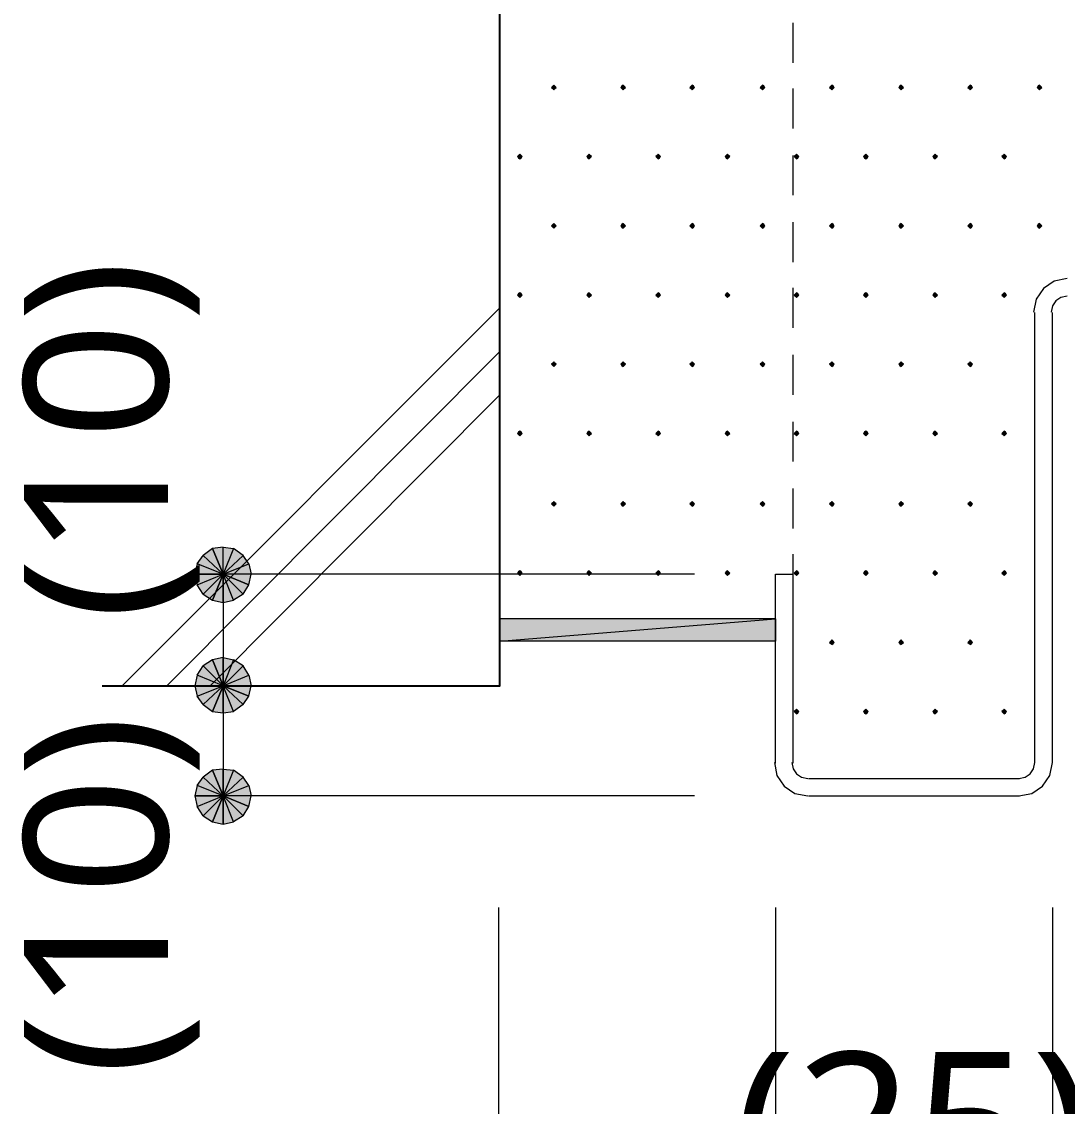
# Model space of a CAD drawing. Header units: millimetres. Extents: x 0 to 420, y 0 to 297.
# Drawn here: x 213.94 to 232.81, y 200.35 to 219.92 of the extents above; entities that cross this region are included whole.
import ezdxf
from ezdxf.enums import TextEntityAlignment as Align

# ---------------------------------------------------------------- set-up
doc = ezdxf.new("R2010")
doc.units = ezdxf.units.MM
doc.styles.add('kst32b', font='NotoSansJP-Variable.ttf')

msp = doc.modelspace()

# ---------------------------------------------------------------- hatches: boundary and pattern name
for points in [[(223.541, 218.779), (223.52, 218.757), (223.499, 218.736), (223.52, 218.715), (223.541, 218.694), (223.562, 218.715), (223.584, 218.736), (223.562, 218.757), (223.541, 218.779)], [(224.79, 218.779), (224.769, 218.757), (224.748, 218.736), (224.769, 218.715), (224.79, 218.694), (224.811, 218.715), (224.832, 218.736), (224.811, 218.757), (224.79, 218.779)], [(226.039, 218.779), (226.018, 218.757), (225.996, 218.736), (226.018, 218.715), (226.039, 218.694), (226.06, 218.715), (226.081, 218.736), (226.06, 218.757), (226.039, 218.779)], [(227.309, 218.779), (227.288, 218.757), (227.267, 218.736), (227.288, 218.715), (227.309, 218.694), (227.33, 218.715), (227.351, 218.736), (227.33, 218.757), (227.309, 218.779)], [(228.558, 218.779), (228.537, 218.757), (228.515, 218.736), (228.537, 218.715), (228.558, 218.694), (228.579, 218.715), (228.6, 218.736), (228.579, 218.757), (228.558, 218.779)], [(229.806, 218.779), (229.785, 218.757), (229.764, 218.736), (229.785, 218.715), (229.806, 218.694), (229.828, 218.715), (229.849, 218.736), (229.828, 218.757), (229.806, 218.779)], [(231.055, 218.779), (231.034, 218.757), (231.013, 218.736), (231.034, 218.715), (231.055, 218.694), (231.077, 218.715), (231.098, 218.736), (231.077, 218.757), (231.055, 218.779)], [(232.304, 218.779), (232.283, 218.757), (232.262, 218.736), (232.283, 218.715), (232.304, 218.694), (232.325, 218.715), (232.346, 218.736), (232.325, 218.757), (232.304, 218.779)], [(222.927, 217.53), (222.906, 217.509), (222.885, 217.487), (222.906, 217.466), (222.927, 217.445), (222.949, 217.466), (222.97, 217.487), (222.949, 217.509), (222.927, 217.53)], [(224.176, 217.53), (224.155, 217.509), (224.134, 217.487), (224.155, 217.466), (224.176, 217.445), (224.197, 217.466), (224.219, 217.487), (224.197, 217.509), (224.176, 217.53)], [(225.425, 217.53), (225.404, 217.509), (225.383, 217.487), (225.404, 217.466), (225.425, 217.445), (225.446, 217.466), (225.467, 217.487), (225.446, 217.509), (225.425, 217.53)], [(226.674, 217.53), (226.653, 217.509), (226.631, 217.487), (226.653, 217.466), (226.674, 217.445), (226.695, 217.466), (226.716, 217.487), (226.695, 217.509), (226.674, 217.53)], [(227.923, 217.53), (227.902, 217.509), (227.88, 217.487), (227.902, 217.466), (227.923, 217.445), (227.944, 217.466), (227.965, 217.487), (227.944, 217.509), (227.923, 217.53)], [(229.171, 217.53), (229.15, 217.509), (229.129, 217.487), (229.15, 217.466), (229.171, 217.445), (229.193, 217.466), (229.214, 217.487), (229.193, 217.509), (229.171, 217.53)], [(230.42, 217.53), (230.399, 217.509), (230.378, 217.487), (230.399, 217.466), (230.42, 217.445), (230.442, 217.466), (230.463, 217.487), (230.442, 217.509), (230.42, 217.53)], [(231.669, 217.53), (231.648, 217.509), (231.627, 217.487), (231.648, 217.466), (231.669, 217.445), (231.69, 217.466), (231.712, 217.487), (231.69, 217.509), (231.669, 217.53)], [(223.541, 216.281), (223.52, 216.26), (223.499, 216.239), (223.52, 216.217), (223.541, 216.196), (223.562, 216.217), (223.584, 216.239), (223.562, 216.26), (223.541, 216.281)], [(224.79, 216.281), (224.769, 216.26), (224.748, 216.239), (224.769, 216.217), (224.79, 216.196), (224.811, 216.217), (224.832, 216.239), (224.811, 216.26), (224.79, 216.281)], [(226.039, 216.281), (226.018, 216.26), (225.996, 216.239), (226.018, 216.217), (226.039, 216.196), (226.06, 216.217), (226.081, 216.239), (226.06, 216.26), (226.039, 216.281)], [(227.309, 216.281), (227.288, 216.26), (227.267, 216.239), (227.288, 216.217), (227.309, 216.196), (227.33, 216.217), (227.351, 216.239), (227.33, 216.26), (227.309, 216.281)], [(228.558, 216.281), (228.537, 216.26), (228.515, 216.239), (228.537, 216.217), (228.558, 216.196), (228.579, 216.217), (228.6, 216.239), (228.579, 216.26), (228.558, 216.281)], [(229.806, 216.281), (229.785, 216.26), (229.764, 216.239), (229.785, 216.217), (229.806, 216.196), (229.828, 216.217), (229.849, 216.239), (229.828, 216.26), (229.806, 216.281)], [(231.055, 216.281), (231.034, 216.26), (231.013, 216.239), (231.034, 216.217), (231.055, 216.196), (231.077, 216.217), (231.098, 216.239), (231.077, 216.26), (231.055, 216.281)], [(232.304, 216.281), (232.283, 216.26), (232.262, 216.239), (232.283, 216.217), (232.304, 216.196), (232.325, 216.217), (232.346, 216.239), (232.325, 216.26), (232.304, 216.281)], [(222.927, 215.032), (222.906, 215.011), (222.885, 214.99), (222.906, 214.969), (222.927, 214.947), (222.949, 214.969), (222.97, 214.99), (222.949, 215.011), (222.927, 215.032)], [(224.176, 215.032), (224.155, 215.011), (224.134, 214.99), (224.155, 214.969), (224.176, 214.947), (224.197, 214.969), (224.219, 214.99), (224.197, 215.011), (224.176, 215.032)], [(225.425, 215.032), (225.404, 215.011), (225.383, 214.99), (225.404, 214.969), (225.425, 214.947), (225.446, 214.969), (225.467, 214.99), (225.446, 215.011), (225.425, 215.032)], [(226.674, 215.032), (226.653, 215.011), (226.631, 214.99), (226.653, 214.969), (226.674, 214.947), (226.695, 214.969), (226.716, 214.99), (226.695, 215.011), (226.674, 215.032)], [(227.923, 215.032), (227.902, 215.011), (227.88, 214.99), (227.902, 214.969), (227.923, 214.947), (227.944, 214.969), (227.965, 214.99), (227.944, 215.011), (227.923, 215.032)], [(229.171, 215.032), (229.15, 215.011), (229.129, 214.99), (229.15, 214.969), (229.171, 214.947), (229.193, 214.969), (229.214, 214.99), (229.193, 215.011), (229.171, 215.032)], [(230.42, 215.032), (230.399, 215.011), (230.378, 214.99), (230.399, 214.969), (230.42, 214.947), (230.442, 214.969), (230.463, 214.99), (230.442, 215.011), (230.42, 215.032)], [(231.669, 215.032), (231.648, 215.011), (231.627, 214.99), (231.648, 214.969), (231.669, 214.947), (231.69, 214.969), (231.712, 214.99), (231.69, 215.011), (231.669, 215.032)], [(223.541, 213.783), (223.52, 213.762), (223.499, 213.741), (223.52, 213.72), (223.541, 213.699), (223.562, 213.72), (223.584, 213.741), (223.562, 213.762), (223.541, 213.783)], [(224.79, 213.783), (224.769, 213.762), (224.748, 213.741), (224.769, 213.72), (224.79, 213.699), (224.811, 213.72), (224.832, 213.741), (224.811, 213.762), (224.79, 213.783)], [(226.039, 213.783), (226.018, 213.762), (225.996, 213.741), (226.018, 213.72), (226.039, 213.699), (226.06, 213.72), (226.081, 213.741), (226.06, 213.762), (226.039, 213.783)], [(227.309, 213.783), (227.288, 213.762), (227.267, 213.741), (227.288, 213.72), (227.309, 213.699), (227.33, 213.72), (227.351, 213.741), (227.33, 213.762), (227.309, 213.783)], [(228.558, 213.783), (228.537, 213.762), (228.515, 213.741), (228.537, 213.72), (228.558, 213.699), (228.579, 213.72), (228.6, 213.741), (228.579, 213.762), (228.558, 213.783)], [(229.806, 213.783), (229.785, 213.762), (229.764, 213.741), (229.785, 213.72), (229.806, 213.699), (229.828, 213.72), (229.849, 213.741), (229.828, 213.762), (229.806, 213.783)], [(231.055, 213.783), (231.034, 213.762), (231.013, 213.741), (231.034, 213.72), (231.055, 213.699), (231.077, 213.72), (231.098, 213.741), (231.077, 213.762), (231.055, 213.783)], [(222.927, 212.534), (222.906, 212.513), (222.885, 212.492), (222.906, 212.471), (222.927, 212.45), (222.949, 212.471), (222.97, 212.492), (222.949, 212.513), (222.927, 212.534)], [(224.176, 212.534), (224.155, 212.513), (224.134, 212.492), (224.155, 212.471), (224.176, 212.45), (224.197, 212.471), (224.219, 212.492), (224.197, 212.513), (224.176, 212.534)], [(225.425, 212.534), (225.404, 212.513), (225.383, 212.492), (225.404, 212.471), (225.425, 212.45), (225.446, 212.471), (225.467, 212.492), (225.446, 212.513), (225.425, 212.534)], [(226.674, 212.534), (226.653, 212.513), (226.631, 212.492), (226.653, 212.471), (226.674, 212.45), (226.695, 212.471), (226.716, 212.492), (226.695, 212.513), (226.674, 212.534)], [(227.923, 212.534), (227.902, 212.513), (227.88, 212.492), (227.902, 212.471), (227.923, 212.45), (227.944, 212.471), (227.965, 212.492), (227.944, 212.513), (227.923, 212.534)], [(229.171, 212.534), (229.15, 212.513), (229.129, 212.492), (229.15, 212.471), (229.171, 212.45), (229.193, 212.471), (229.214, 212.492), (229.193, 212.513), (229.171, 212.534)], [(230.42, 212.534), (230.399, 212.513), (230.378, 212.492), (230.399, 212.471), (230.42, 212.45), (230.442, 212.471), (230.463, 212.492), (230.442, 212.513), (230.42, 212.534)], [(231.669, 212.534), (231.648, 212.513), (231.627, 212.492), (231.648, 212.471), (231.669, 212.45), (231.69, 212.471), (231.712, 212.492), (231.69, 212.513), (231.669, 212.534)], [(223.541, 211.264), (223.52, 211.243), (223.499, 211.222), (223.52, 211.201), (223.541, 211.18), (223.562, 211.201), (223.584, 211.222), (223.562, 211.243), (223.541, 211.264)], [(224.79, 211.264), (224.769, 211.243), (224.748, 211.222), (224.769, 211.201), (224.79, 211.18), (224.811, 211.201), (224.832, 211.222), (224.811, 211.243), (224.79, 211.264)], [(226.039, 211.264), (226.018, 211.243), (225.996, 211.222), (226.018, 211.201), (226.039, 211.18), (226.06, 211.201), (226.081, 211.222), (226.06, 211.243), (226.039, 211.264)], [(227.309, 211.264), (227.288, 211.243), (227.267, 211.222), (227.288, 211.201), (227.309, 211.18), (227.33, 211.201), (227.351, 211.222), (227.33, 211.243), (227.309, 211.264)], [(228.558, 211.264), (228.537, 211.243), (228.515, 211.222), (228.537, 211.201), (228.558, 211.18), (228.579, 211.201), (228.6, 211.222), (228.579, 211.243), (228.558, 211.264)], [(229.806, 211.264), (229.785, 211.243), (229.764, 211.222), (229.785, 211.201), (229.806, 211.18), (229.828, 211.201), (229.849, 211.222), (229.828, 211.243), (229.806, 211.264)], [(231.055, 211.264), (231.034, 211.243), (231.013, 211.222), (231.034, 211.201), (231.055, 211.18), (231.077, 211.201), (231.098, 211.222), (231.077, 211.243), (231.055, 211.264)], [(222.927, 210.016), (222.906, 209.995), (222.885, 209.973), (222.906, 209.952), (222.927, 209.931), (222.949, 209.952), (222.97, 209.973), (222.949, 209.995), (222.927, 210.016)], [(224.176, 210.016), (224.155, 209.995), (224.134, 209.973), (224.155, 209.952), (224.176, 209.931), (224.197, 209.952), (224.219, 209.973), (224.197, 209.995), (224.176, 210.016)], [(225.425, 210.016), (225.404, 209.995), (225.383, 209.973), (225.404, 209.952), (225.425, 209.931), (225.446, 209.952), (225.467, 209.973), (225.446, 209.995), (225.425, 210.016)], [(226.674, 210.016), (226.653, 209.995), (226.631, 209.973), (226.653, 209.952), (226.674, 209.931), (226.695, 209.952), (226.716, 209.973), (226.695, 209.995), (226.674, 210.016)], [(227.923, 210.016), (227.902, 209.995), (227.88, 209.973), (227.902, 209.952), (227.923, 209.931), (227.944, 209.952), (227.965, 209.973), (227.944, 209.995), (227.923, 210.016)], [(229.171, 210.016), (229.15, 209.995), (229.129, 209.973), (229.15, 209.952), (229.171, 209.931), (229.193, 209.952), (229.214, 209.973), (229.193, 209.995), (229.171, 210.016)], [(230.42, 210.016), (230.399, 209.995), (230.378, 209.973), (230.399, 209.952), (230.42, 209.931), (230.442, 209.952), (230.463, 209.973), (230.442, 209.995), (230.42, 210.016)], [(231.669, 210.016), (231.648, 209.995), (231.627, 209.973), (231.648, 209.952), (231.669, 209.931), (231.69, 209.952), (231.712, 209.973), (231.69, 209.995), (231.669, 210.016)], [(217.382, 209.487), (217.572, 209.444), (217.572, 209.952), (217.382, 209.487)], [(228.558, 208.767), (228.537, 208.746), (228.515, 208.724), (228.537, 208.703), (228.558, 208.682), (228.579, 208.703), (228.6, 208.724), (228.579, 208.746), (228.558, 208.767)], [(229.806, 208.767), (229.785, 208.746), (229.764, 208.724), (229.785, 208.703), (229.806, 208.682), (229.828, 208.703), (229.849, 208.724), (229.828, 208.746), (229.806, 208.767)], [(231.055, 208.767), (231.034, 208.746), (231.013, 208.724), (231.034, 208.703), (231.055, 208.682), (231.077, 208.703), (231.098, 208.724), (231.077, 208.746), (231.055, 208.767)], [(217.382, 207.476), (217.572, 207.454), (217.572, 207.941), (217.382, 207.476)], [(227.923, 207.518), (227.902, 207.497), (227.88, 207.476), (227.902, 207.454), (227.923, 207.433), (227.944, 207.454), (227.965, 207.476), (227.944, 207.497), (227.923, 207.518)], [(229.171, 207.518), (229.15, 207.497), (229.129, 207.476), (229.15, 207.454), (229.171, 207.433), (229.193, 207.454), (229.214, 207.476), (229.193, 207.497), (229.171, 207.518)], [(230.42, 207.518), (230.399, 207.497), (230.378, 207.476), (230.399, 207.454), (230.42, 207.433), (230.442, 207.454), (230.463, 207.476), (230.442, 207.497), (230.42, 207.518)], [(231.669, 207.518), (231.648, 207.497), (231.627, 207.476), (231.648, 207.454), (231.669, 207.433), (231.69, 207.454), (231.712, 207.476), (231.69, 207.497), (231.669, 207.518)], [(217.382, 205.486), (217.572, 205.444), (217.572, 205.952), (217.382, 205.486)]]:
    msp.add_hatch(color=7).paths.add_polyline_path(points)
h = msp.add_hatch(color=7)
h.paths.add_polyline_path([(217.382, 210.418), (217.212, 210.291), (217.572, 209.952), (217.382, 210.418)])
h.paths.add_polyline_path([(217.212, 210.291), (217.572, 209.952), (217.106, 210.143), (217.212, 210.291)])
h.paths.add_polyline_path([(217.572, 209.952), (217.106, 210.143), (217.064, 209.952), (217.572, 209.952)])
h = msp.add_hatch(color=7)
h.paths.add_polyline_path([(217.932, 210.291), (217.763, 210.418), (217.572, 209.952), (217.932, 210.291)])
h.paths.add_polyline_path([(217.763, 210.418), (217.572, 209.952), (217.572, 210.439), (217.763, 210.418)])
h.paths.add_polyline_path([(217.572, 209.952), (217.572, 210.439), (217.382, 210.418), (217.572, 209.952)])
h = msp.add_hatch(color=7)
h.paths.add_polyline_path([(218.038, 209.762), (218.08, 209.952), (217.572, 209.952), (218.038, 209.762)])
h.paths.add_polyline_path([(218.08, 209.952), (217.572, 209.952), (218.038, 210.143), (218.08, 209.952)])
h.paths.add_polyline_path([(217.572, 209.952), (218.038, 210.143), (217.932, 210.291), (217.572, 209.952)])
h = msp.add_hatch(color=7)
h.paths.add_polyline_path([(217.064, 209.952), (217.106, 209.762), (217.572, 209.952), (217.064, 209.952)])
h.paths.add_polyline_path([(217.106, 209.762), (217.572, 209.952), (217.212, 209.592), (217.106, 209.762)])
h.paths.add_polyline_path([(217.572, 209.952), (217.212, 209.592), (217.382, 209.487), (217.572, 209.952)])
h = msp.add_hatch(color=7)
h.paths.add_polyline_path([(217.572, 209.444), (217.763, 209.487), (217.572, 209.952), (217.572, 209.444)])
h.paths.add_polyline_path([(217.763, 209.487), (217.572, 209.952), (217.932, 209.592), (217.763, 209.487)])
h.paths.add_polyline_path([(217.572, 209.952), (217.932, 209.592), (218.038, 209.762), (217.572, 209.952)])
h = msp.add_hatch(color=7)
h.paths.add_polyline_path([(222.568, 209.148), (222.568, 208.746), (227.542, 209.148), (222.568, 209.148)])
h.paths.add_polyline_path([(222.568, 208.746), (227.542, 209.148), (227.542, 208.746), (222.568, 208.746)])
h = msp.add_hatch(color=7)
h.paths.add_polyline_path([(217.382, 208.407), (217.212, 208.301), (217.572, 207.941), (217.382, 208.407)])
h.paths.add_polyline_path([(217.212, 208.301), (217.572, 207.941), (217.106, 208.132), (217.212, 208.301)])
h.paths.add_polyline_path([(217.572, 207.941), (217.106, 208.132), (217.064, 207.941), (217.572, 207.941)])
h = msp.add_hatch(color=7)
h.paths.add_polyline_path([(217.932, 208.301), (217.763, 208.407), (217.572, 207.941), (217.932, 208.301)])
h.paths.add_polyline_path([(217.763, 208.407), (217.572, 207.941), (217.572, 208.449), (217.763, 208.407)])
h.paths.add_polyline_path([(217.572, 207.941), (217.572, 208.449), (217.382, 208.407), (217.572, 207.941)])
h = msp.add_hatch(color=7)
h.paths.add_polyline_path([(218.038, 207.751), (218.08, 207.941), (217.572, 207.941), (218.038, 207.751)])
h.paths.add_polyline_path([(218.08, 207.941), (217.572, 207.941), (218.038, 208.132), (218.08, 207.941)])
h.paths.add_polyline_path([(217.572, 207.941), (218.038, 208.132), (217.932, 208.301), (217.572, 207.941)])
h = msp.add_hatch(color=7)
h.paths.add_polyline_path([(217.064, 207.941), (217.106, 207.751), (217.572, 207.941), (217.064, 207.941)])
h.paths.add_polyline_path([(217.106, 207.751), (217.572, 207.941), (217.212, 207.603), (217.106, 207.751)])
h.paths.add_polyline_path([(217.572, 207.941), (217.212, 207.603), (217.382, 207.476), (217.572, 207.941)])
h = msp.add_hatch(color=7)
h.paths.add_polyline_path([(217.572, 207.454), (217.763, 207.476), (217.572, 207.941), (217.572, 207.454)])
h.paths.add_polyline_path([(217.763, 207.476), (217.572, 207.941), (217.932, 207.603), (217.763, 207.476)])
h.paths.add_polyline_path([(217.572, 207.941), (217.932, 207.603), (218.038, 207.751), (217.572, 207.941)])
h = msp.add_hatch(color=7)
h.paths.add_polyline_path([(217.382, 206.417), (217.212, 206.29), (217.572, 205.952), (217.382, 206.417)])
h.paths.add_polyline_path([(217.212, 206.29), (217.572, 205.952), (217.106, 206.142), (217.212, 206.29)])
h.paths.add_polyline_path([(217.572, 205.952), (217.106, 206.142), (217.064, 205.952), (217.572, 205.952)])
h = msp.add_hatch(color=7)
h.paths.add_polyline_path([(217.932, 206.29), (217.763, 206.417), (217.572, 205.952), (217.932, 206.29)])
h.paths.add_polyline_path([(217.763, 206.417), (217.572, 205.952), (217.572, 206.438), (217.763, 206.417)])
h.paths.add_polyline_path([(217.572, 205.952), (217.572, 206.438), (217.382, 206.417), (217.572, 205.952)])
h = msp.add_hatch(color=7)
h.paths.add_polyline_path([(218.038, 205.761), (218.08, 205.952), (217.572, 205.952), (218.038, 205.761)])
h.paths.add_polyline_path([(218.08, 205.952), (217.572, 205.952), (218.038, 206.142), (218.08, 205.952)])
h.paths.add_polyline_path([(217.572, 205.952), (218.038, 206.142), (217.932, 206.29), (217.572, 205.952)])
h = msp.add_hatch(color=7)
h.paths.add_polyline_path([(217.064, 205.952), (217.106, 205.761), (217.572, 205.952), (217.064, 205.952)])
h.paths.add_polyline_path([(217.106, 205.761), (217.572, 205.952), (217.212, 205.592), (217.106, 205.761)])
h.paths.add_polyline_path([(217.572, 205.952), (217.212, 205.592), (217.382, 205.486), (217.572, 205.952)])
h = msp.add_hatch(color=7)
h.paths.add_polyline_path([(217.572, 205.444), (217.763, 205.486), (217.572, 205.952), (217.572, 205.444)])
h.paths.add_polyline_path([(217.763, 205.486), (217.572, 205.952), (217.932, 205.592), (217.763, 205.486)])
h.paths.add_polyline_path([(217.572, 205.952), (217.932, 205.592), (218.038, 205.761), (217.572, 205.952)])

# ---------------------------------------------------------------- linework, layer by layer
at = {"lineweight": 25}
msp.add_lwpolyline([(215.392, 207.941), (222.568, 207.941), (222.568, 235.945)], dxfattribs=at)
at = {"lineweight": 13}
for points in [[(227.859, 219.181), (227.859, 219.9)], [(227.859, 217.996), (227.859, 218.715)], [(227.859, 216.789), (227.859, 217.509)], [(227.859, 215.582), (227.859, 216.302)], [(232.802, 215.286), (232.567, 215.239), (232.375, 215.109), (232.246, 214.918), (232.198, 214.683)], [(227.859, 214.397), (227.859, 215.117)], [(232.802, 214.969), (232.69, 214.946), (232.6, 214.885), (232.538, 214.794), (232.516, 214.683)], [(222.568, 214.757), (215.752, 207.941)], [(232.22, 206.544), (232.22, 214.672)], [(232.537, 206.544), (232.537, 214.672)], [(222.568, 213.974), (216.556, 207.941)], [(227.859, 213.191), (227.859, 213.91)], [(222.568, 213.191), (217.339, 207.941)], [(227.859, 211.984), (227.859, 212.704)], [(227.859, 210.778), (227.859, 211.497)], [(227.859, 209.952), (227.859, 210.312)], [(226.081, 209.952), (217.572, 209.952)], [(217.572, 209.952), (217.572, 207.941), (217.572, 205.952)], [(227.542, 206.544), (227.542, 209.952), (227.859, 209.952)], [(227.859, 206.544), (227.859, 209.952)], [(227.521, 206.555), (227.568, 206.32), (227.697, 206.128), (227.889, 205.999), (228.124, 205.952)], [(227.838, 206.555), (227.86, 206.444), (227.922, 206.353), (228.013, 206.292), (228.124, 206.269)], [(231.934, 205.952), (232.169, 205.999), (232.36, 206.128), (232.49, 206.32), (232.537, 206.555)], [(231.934, 206.269), (232.045, 206.292), (232.136, 206.353), (232.197, 206.444), (232.22, 206.555)], [(228.134, 206.269), (231.944, 206.269)], [(226.081, 205.952), (217.572, 205.952)], [(228.134, 205.952), (231.944, 205.952)], [(222.546, 197.929), (222.546, 203.941)], [(227.542, 203.941), (227.542, 197.908)], [(232.537, 203.941), (232.537, 197.908)]]:
    msp.add_lwpolyline(points, dxfattribs=at)
at = {"lineweight": 0}
for points in [[(223.541, 218.779), (223.52, 218.757), (223.499, 218.736), (223.52, 218.715), (223.541, 218.694), (223.562, 218.715), (223.584, 218.736), (223.562, 218.757)], [(224.79, 218.779), (224.769, 218.757), (224.748, 218.736), (224.769, 218.715), (224.79, 218.694), (224.811, 218.715), (224.832, 218.736), (224.811, 218.757)], [(226.039, 218.779), (226.018, 218.757), (225.996, 218.736), (226.018, 218.715), (226.039, 218.694), (226.06, 218.715), (226.081, 218.736), (226.06, 218.757)], [(227.309, 218.779), (227.288, 218.757), (227.267, 218.736), (227.288, 218.715), (227.309, 218.694), (227.33, 218.715), (227.351, 218.736), (227.33, 218.757)], [(228.558, 218.779), (228.537, 218.757), (228.515, 218.736), (228.537, 218.715), (228.558, 218.694), (228.579, 218.715), (228.6, 218.736), (228.579, 218.757)], [(229.806, 218.779), (229.785, 218.757), (229.764, 218.736), (229.785, 218.715), (229.806, 218.694), (229.828, 218.715), (229.849, 218.736), (229.828, 218.757)], [(231.055, 218.779), (231.034, 218.757), (231.013, 218.736), (231.034, 218.715), (231.055, 218.694), (231.077, 218.715), (231.098, 218.736), (231.077, 218.757)], [(232.304, 218.779), (232.283, 218.757), (232.262, 218.736), (232.283, 218.715), (232.304, 218.694), (232.325, 218.715), (232.346, 218.736), (232.325, 218.757)], [(222.927, 217.53), (222.906, 217.509), (222.885, 217.487), (222.906, 217.466), (222.927, 217.445), (222.949, 217.466), (222.97, 217.487), (222.949, 217.509)], [(224.176, 217.53), (224.155, 217.509), (224.134, 217.487), (224.155, 217.466), (224.176, 217.445), (224.197, 217.466), (224.219, 217.487), (224.197, 217.509)], [(225.425, 217.53), (225.404, 217.509), (225.383, 217.487), (225.404, 217.466), (225.425, 217.445), (225.446, 217.466), (225.467, 217.487), (225.446, 217.509)], [(226.674, 217.53), (226.653, 217.509), (226.631, 217.487), (226.653, 217.466), (226.674, 217.445), (226.695, 217.466), (226.716, 217.487), (226.695, 217.509)], [(227.923, 217.53), (227.902, 217.509), (227.88, 217.487), (227.902, 217.466), (227.923, 217.445), (227.944, 217.466), (227.965, 217.487), (227.944, 217.509)], [(229.171, 217.53), (229.15, 217.509), (229.129, 217.487), (229.15, 217.466), (229.171, 217.445), (229.193, 217.466), (229.214, 217.487), (229.193, 217.509)], [(230.42, 217.53), (230.399, 217.509), (230.378, 217.487), (230.399, 217.466), (230.42, 217.445), (230.442, 217.466), (230.463, 217.487), (230.442, 217.509)], [(231.669, 217.53), (231.648, 217.509), (231.627, 217.487), (231.648, 217.466), (231.669, 217.445), (231.69, 217.466), (231.712, 217.487), (231.69, 217.509)], [(223.541, 216.281), (223.52, 216.26), (223.499, 216.239), (223.52, 216.217), (223.541, 216.196), (223.562, 216.217), (223.584, 216.239), (223.562, 216.26)], [(224.79, 216.281), (224.769, 216.26), (224.748, 216.239), (224.769, 216.217), (224.79, 216.196), (224.811, 216.217), (224.832, 216.239), (224.811, 216.26)], [(226.039, 216.281), (226.018, 216.26), (225.996, 216.239), (226.018, 216.217), (226.039, 216.196), (226.06, 216.217), (226.081, 216.239), (226.06, 216.26)], [(227.309, 216.281), (227.288, 216.26), (227.267, 216.239), (227.288, 216.217), (227.309, 216.196), (227.33, 216.217), (227.351, 216.239), (227.33, 216.26)], [(228.558, 216.281), (228.537, 216.26), (228.515, 216.239), (228.537, 216.217), (228.558, 216.196), (228.579, 216.217), (228.6, 216.239), (228.579, 216.26)], [(229.806, 216.281), (229.785, 216.26), (229.764, 216.239), (229.785, 216.217), (229.806, 216.196), (229.828, 216.217), (229.849, 216.239), (229.828, 216.26)], [(231.055, 216.281), (231.034, 216.26), (231.013, 216.239), (231.034, 216.217), (231.055, 216.196), (231.077, 216.217), (231.098, 216.239), (231.077, 216.26)], [(232.304, 216.281), (232.283, 216.26), (232.262, 216.239), (232.283, 216.217), (232.304, 216.196), (232.325, 216.217), (232.346, 216.239), (232.325, 216.26)], [(222.927, 215.032), (222.906, 215.011), (222.885, 214.99), (222.906, 214.969), (222.927, 214.947), (222.949, 214.969), (222.97, 214.99), (222.949, 215.011)], [(224.176, 215.032), (224.155, 215.011), (224.134, 214.99), (224.155, 214.969), (224.176, 214.947), (224.197, 214.969), (224.219, 214.99), (224.197, 215.011)], [(225.425, 215.032), (225.404, 215.011), (225.383, 214.99), (225.404, 214.969), (225.425, 214.947), (225.446, 214.969), (225.467, 214.99), (225.446, 215.011)], [(226.674, 215.032), (226.653, 215.011), (226.631, 214.99), (226.653, 214.969), (226.674, 214.947), (226.695, 214.969), (226.716, 214.99), (226.695, 215.011)], [(227.923, 215.032), (227.902, 215.011), (227.88, 214.99), (227.902, 214.969), (227.923, 214.947), (227.944, 214.969), (227.965, 214.99), (227.944, 215.011)], [(229.171, 215.032), (229.15, 215.011), (229.129, 214.99), (229.15, 214.969), (229.171, 214.947), (229.193, 214.969), (229.214, 214.99), (229.193, 215.011)], [(230.42, 215.032), (230.399, 215.011), (230.378, 214.99), (230.399, 214.969), (230.42, 214.947), (230.442, 214.969), (230.463, 214.99), (230.442, 215.011)], [(231.669, 215.032), (231.648, 215.011), (231.627, 214.99), (231.648, 214.969), (231.669, 214.947), (231.69, 214.969), (231.712, 214.99), (231.69, 215.011)], [(223.541, 213.783), (223.52, 213.762), (223.499, 213.741), (223.52, 213.72), (223.541, 213.699), (223.562, 213.72), (223.584, 213.741), (223.562, 213.762)], [(224.79, 213.783), (224.769, 213.762), (224.748, 213.741), (224.769, 213.72), (224.79, 213.699), (224.811, 213.72), (224.832, 213.741), (224.811, 213.762)], [(226.039, 213.783), (226.018, 213.762), (225.996, 213.741), (226.018, 213.72), (226.039, 213.699), (226.06, 213.72), (226.081, 213.741), (226.06, 213.762)], [(227.309, 213.783), (227.288, 213.762), (227.267, 213.741), (227.288, 213.72), (227.309, 213.699), (227.33, 213.72), (227.351, 213.741), (227.33, 213.762)], [(228.558, 213.783), (228.537, 213.762), (228.515, 213.741), (228.537, 213.72), (228.558, 213.699), (228.579, 213.72), (228.6, 213.741), (228.579, 213.762)], [(229.806, 213.783), (229.785, 213.762), (229.764, 213.741), (229.785, 213.72), (229.806, 213.699), (229.828, 213.72), (229.849, 213.741), (229.828, 213.762)], [(231.055, 213.783), (231.034, 213.762), (231.013, 213.741), (231.034, 213.72), (231.055, 213.699), (231.077, 213.72), (231.098, 213.741), (231.077, 213.762)], [(222.927, 212.534), (222.906, 212.513), (222.885, 212.492), (222.906, 212.471), (222.927, 212.45), (222.949, 212.471), (222.97, 212.492), (222.949, 212.513)], [(224.176, 212.534), (224.155, 212.513), (224.134, 212.492), (224.155, 212.471), (224.176, 212.45), (224.197, 212.471), (224.219, 212.492), (224.197, 212.513)], [(225.425, 212.534), (225.404, 212.513), (225.383, 212.492), (225.404, 212.471), (225.425, 212.45), (225.446, 212.471), (225.467, 212.492), (225.446, 212.513)], [(226.674, 212.534), (226.653, 212.513), (226.631, 212.492), (226.653, 212.471), (226.674, 212.45), (226.695, 212.471), (226.716, 212.492), (226.695, 212.513)], [(227.923, 212.534), (227.902, 212.513), (227.88, 212.492), (227.902, 212.471), (227.923, 212.45), (227.944, 212.471), (227.965, 212.492), (227.944, 212.513)], [(229.171, 212.534), (229.15, 212.513), (229.129, 212.492), (229.15, 212.471), (229.171, 212.45), (229.193, 212.471), (229.214, 212.492), (229.193, 212.513)], [(230.42, 212.534), (230.399, 212.513), (230.378, 212.492), (230.399, 212.471), (230.42, 212.45), (230.442, 212.471), (230.463, 212.492), (230.442, 212.513)], [(231.669, 212.534), (231.648, 212.513), (231.627, 212.492), (231.648, 212.471), (231.669, 212.45), (231.69, 212.471), (231.712, 212.492), (231.69, 212.513)], [(223.541, 211.264), (223.52, 211.243), (223.499, 211.222), (223.52, 211.201), (223.541, 211.18), (223.562, 211.201), (223.584, 211.222), (223.562, 211.243)], [(224.79, 211.264), (224.769, 211.243), (224.748, 211.222), (224.769, 211.201), (224.79, 211.18), (224.811, 211.201), (224.832, 211.222), (224.811, 211.243)], [(226.039, 211.264), (226.018, 211.243), (225.996, 211.222), (226.018, 211.201), (226.039, 211.18), (226.06, 211.201), (226.081, 211.222), (226.06, 211.243)], [(227.309, 211.264), (227.288, 211.243), (227.267, 211.222), (227.288, 211.201), (227.309, 211.18), (227.33, 211.201), (227.351, 211.222), (227.33, 211.243)], [(228.558, 211.264), (228.537, 211.243), (228.515, 211.222), (228.537, 211.201), (228.558, 211.18), (228.579, 211.201), (228.6, 211.222), (228.579, 211.243)], [(229.806, 211.264), (229.785, 211.243), (229.764, 211.222), (229.785, 211.201), (229.806, 211.18), (229.828, 211.201), (229.849, 211.222), (229.828, 211.243)], [(231.055, 211.264), (231.034, 211.243), (231.013, 211.222), (231.034, 211.201), (231.055, 211.18), (231.077, 211.201), (231.098, 211.222), (231.077, 211.243)], [(217.382, 210.418), (217.212, 210.291), (217.572, 209.952)], [(217.572, 209.952), (217.572, 210.439), (217.382, 210.418)], [(217.763, 210.418), (217.572, 209.952), (217.572, 210.439)], [(217.932, 210.291), (217.763, 210.418), (217.572, 209.952)], [(217.212, 210.291), (217.572, 209.952), (217.106, 210.143)], [(217.572, 209.952), (218.038, 210.143), (217.932, 210.291)], [(217.572, 209.952), (217.106, 210.143), (217.064, 209.952)], [(218.08, 209.952), (217.572, 209.952), (218.038, 210.143)], [(222.927, 210.016), (222.906, 209.995), (222.885, 209.973), (222.906, 209.952), (222.927, 209.931), (222.949, 209.952), (222.97, 209.973), (222.949, 209.995)], [(224.176, 210.016), (224.155, 209.995), (224.134, 209.973), (224.155, 209.952), (224.176, 209.931), (224.197, 209.952), (224.219, 209.973), (224.197, 209.995)], [(225.425, 210.016), (225.404, 209.995), (225.383, 209.973), (225.404, 209.952), (225.425, 209.931), (225.446, 209.952), (225.467, 209.973), (225.446, 209.995)], [(226.674, 210.016), (226.653, 209.995), (226.631, 209.973), (226.653, 209.952), (226.674, 209.931), (226.695, 209.952), (226.716, 209.973), (226.695, 209.995)], [(227.923, 210.016), (227.902, 209.995), (227.88, 209.973), (227.902, 209.952), (227.923, 209.931), (227.944, 209.952), (227.965, 209.973), (227.944, 209.995)], [(229.171, 210.016), (229.15, 209.995), (229.129, 209.973), (229.15, 209.952), (229.171, 209.931), (229.193, 209.952), (229.214, 209.973), (229.193, 209.995)], [(230.42, 210.016), (230.399, 209.995), (230.378, 209.973), (230.399, 209.952), (230.42, 209.931), (230.442, 209.952), (230.463, 209.973), (230.442, 209.995)], [(231.669, 210.016), (231.648, 209.995), (231.627, 209.973), (231.648, 209.952), (231.669, 209.931), (231.69, 209.952), (231.712, 209.973), (231.69, 209.995)], [(217.064, 209.952), (217.106, 209.762), (217.572, 209.952)], [(217.106, 209.762), (217.572, 209.952), (217.212, 209.592)], [(217.572, 209.952), (217.212, 209.592), (217.382, 209.487)], [(217.382, 209.487), (217.572, 209.444), (217.572, 209.952)], [(217.572, 209.444), (217.763, 209.487), (217.572, 209.952)], [(217.763, 209.487), (217.572, 209.952), (217.932, 209.592)], [(217.572, 209.952), (217.932, 209.592), (218.038, 209.762)], [(218.038, 209.762), (218.08, 209.952), (217.572, 209.952)], [(222.568, 209.148), (222.568, 208.746), (227.542, 209.148)], [(222.568, 208.746), (227.542, 209.148), (227.542, 208.746)], [(228.558, 208.767), (228.537, 208.746), (228.515, 208.724), (228.537, 208.703), (228.558, 208.682), (228.579, 208.703), (228.6, 208.724), (228.579, 208.746)], [(229.806, 208.767), (229.785, 208.746), (229.764, 208.724), (229.785, 208.703), (229.806, 208.682), (229.828, 208.703), (229.849, 208.724), (229.828, 208.746)], [(231.055, 208.767), (231.034, 208.746), (231.013, 208.724), (231.034, 208.703), (231.055, 208.682), (231.077, 208.703), (231.098, 208.724), (231.077, 208.746)], [(217.382, 208.407), (217.212, 208.301), (217.572, 207.941)], [(217.572, 207.941), (217.572, 208.449), (217.382, 208.407)], [(217.763, 208.407), (217.572, 207.941), (217.572, 208.449)], [(217.932, 208.301), (217.763, 208.407), (217.572, 207.941)], [(217.212, 208.301), (217.572, 207.941), (217.106, 208.132)], [(217.572, 207.941), (218.038, 208.132), (217.932, 208.301)], [(217.572, 207.941), (217.106, 208.132), (217.064, 207.941)], [(218.08, 207.941), (217.572, 207.941), (218.038, 208.132)], [(217.064, 207.941), (217.106, 207.751), (217.572, 207.941)], [(217.106, 207.751), (217.572, 207.941), (217.212, 207.603)], [(217.572, 207.941), (217.212, 207.603), (217.382, 207.476)], [(217.382, 207.476), (217.572, 207.454), (217.572, 207.941)], [(217.572, 207.454), (217.763, 207.476), (217.572, 207.941)], [(217.763, 207.476), (217.572, 207.941), (217.932, 207.603)], [(217.572, 207.941), (217.932, 207.603), (218.038, 207.751)], [(218.038, 207.751), (218.08, 207.941), (217.572, 207.941)], [(227.923, 207.518), (227.902, 207.497), (227.88, 207.476), (227.902, 207.454), (227.923, 207.433), (227.944, 207.454), (227.965, 207.476), (227.944, 207.497)], [(229.171, 207.518), (229.15, 207.497), (229.129, 207.476), (229.15, 207.454), (229.171, 207.433), (229.193, 207.454), (229.214, 207.476), (229.193, 207.497)], [(230.42, 207.518), (230.399, 207.497), (230.378, 207.476), (230.399, 207.454), (230.42, 207.433), (230.442, 207.454), (230.463, 207.476), (230.442, 207.497)], [(231.669, 207.518), (231.648, 207.497), (231.627, 207.476), (231.648, 207.454), (231.669, 207.433), (231.69, 207.454), (231.712, 207.476), (231.69, 207.497)], [(217.212, 206.29), (217.572, 205.952), (217.106, 206.142)], [(217.382, 206.417), (217.212, 206.29), (217.572, 205.952)], [(217.572, 205.952), (217.572, 206.438), (217.382, 206.417)], [(217.763, 206.417), (217.572, 205.952), (217.572, 206.438)], [(217.932, 206.29), (217.763, 206.417), (217.572, 205.952)], [(217.572, 205.952), (218.038, 206.142), (217.932, 206.29)], [(217.572, 205.952), (217.106, 206.142), (217.064, 205.952)], [(218.08, 205.952), (217.572, 205.952), (218.038, 206.142)], [(217.064, 205.952), (217.106, 205.761), (217.572, 205.952)], [(217.106, 205.761), (217.572, 205.952), (217.212, 205.592)], [(217.572, 205.952), (217.212, 205.592), (217.382, 205.486)], [(217.382, 205.486), (217.572, 205.444), (217.572, 205.952)], [(217.572, 205.444), (217.763, 205.486), (217.572, 205.952)], [(217.763, 205.486), (217.572, 205.952), (217.932, 205.592)], [(217.572, 205.952), (217.932, 205.592), (218.038, 205.761)], [(218.038, 205.761), (218.08, 205.952), (217.572, 205.952)]]:
    msp.add_lwpolyline(points, close=True, dxfattribs=at)

# ---------------------------------------------------------------- texts
at = {"style": 'kst32b'}
for s, p, p2 in [('(10)', (216.577, 209.127), (216.577, 215.624)), ('(10)', (216.577, 200.914), (216.577, 207.411)), ('(25)', (226.78, 198.734), (233.277, 198.734))]:
    msp.add_text(s, height=2.5989, dxfattribs=at).set_placement(p, p2, align=Align.FIT)

doc.saveas('drawing.dxf')
